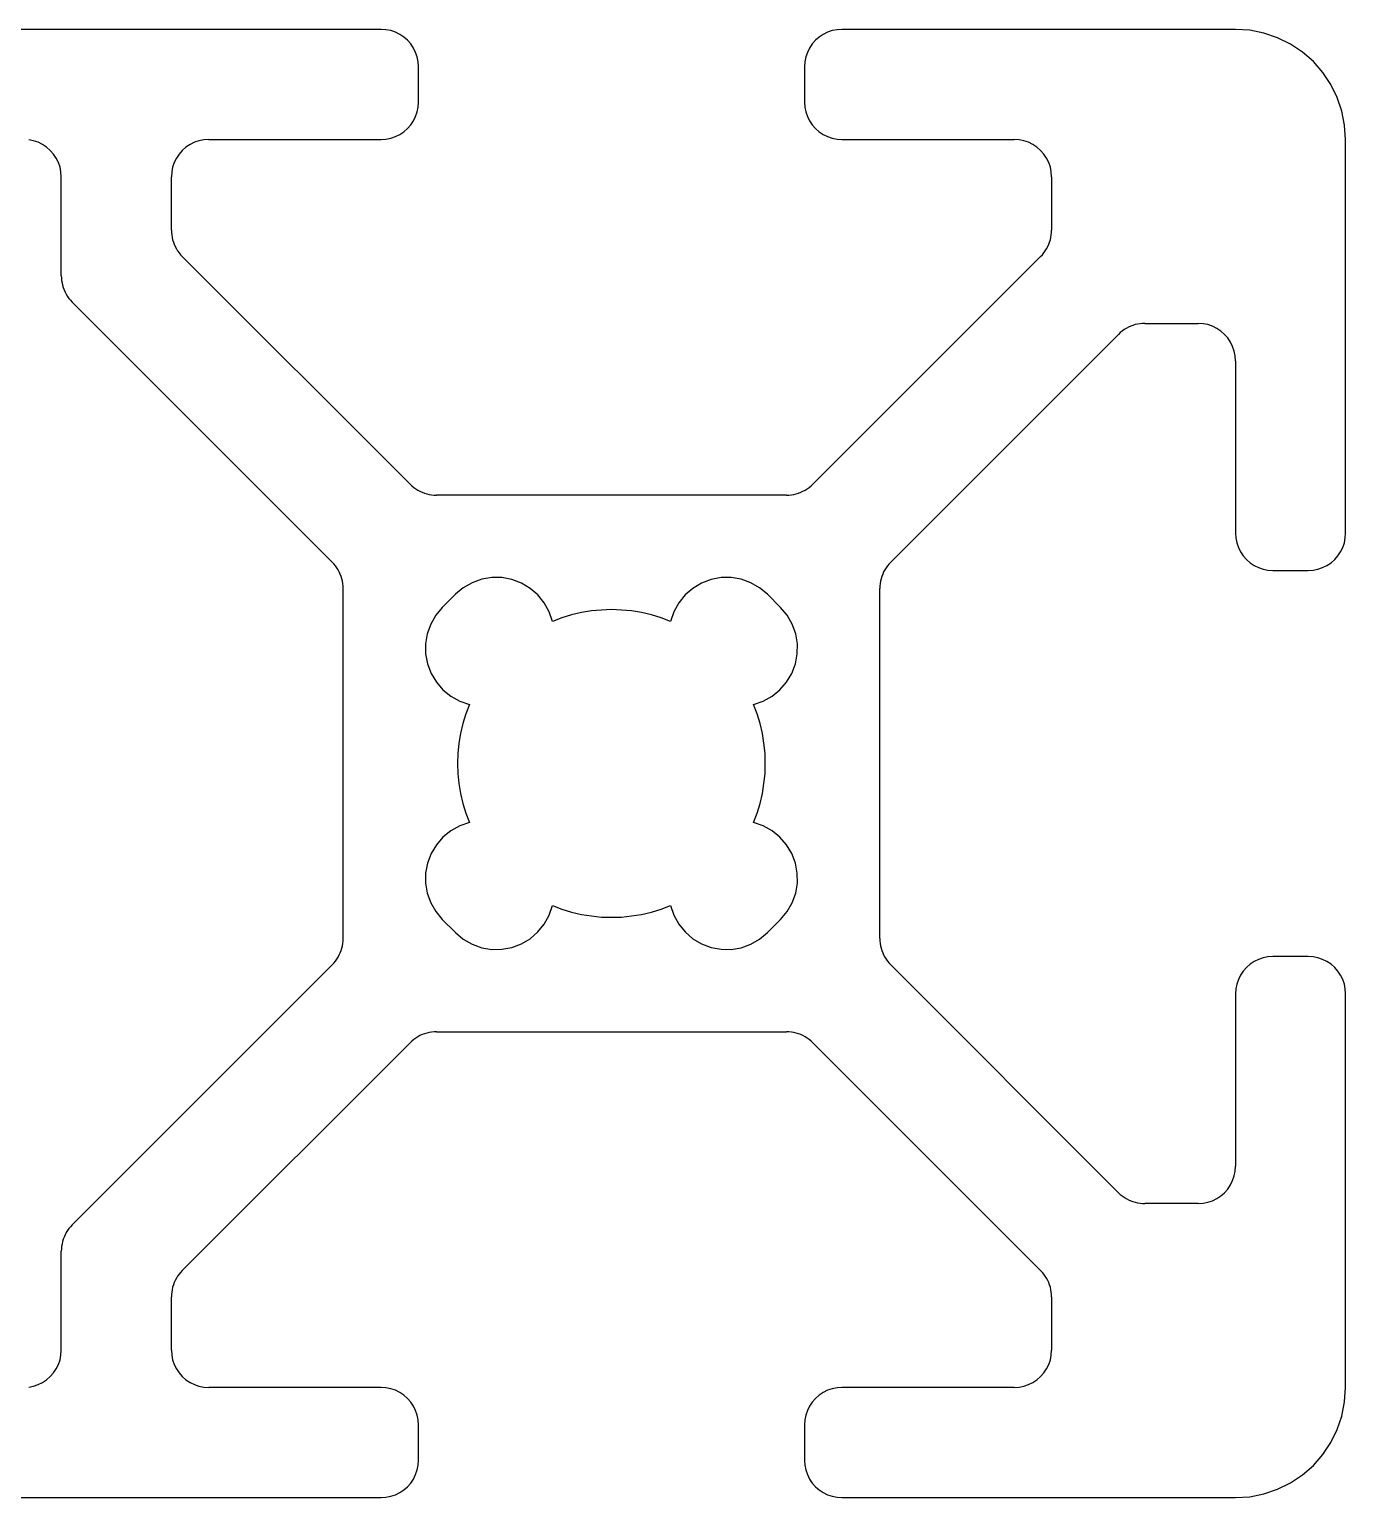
# Model space of a CAD drawing. Header units: millimetres. Extents: x 278 to 1158, y 380 to 680.
# Drawn here: x 1040.11 to 1058.04, y 633.33 to 653.33 of the extents above; entities that cross this region are included whole.
import ezdxf

# ---------------------------------------------------------------- set-up
doc = ezdxf.new("R2010")
doc.units = ezdxf.units.MM
doc.layers.add('paliglinija', color=3, linetype='Continuous')

# ---------------------------------------------------------------- blocks, each defined once
blk = doc.blocks.new('20x40')
for p, q in [((916.847, 645.043), (903.123, 645.043)), ((916.913, 645.039), (916.847, 645.043)), ((916.978, 645.026), (916.913, 645.039)), ((917.041, 645.005), (916.978, 645.026)), ((917.101, 644.975), (917.041, 645.005)), ((922.928, 645.005), (922.869, 644.975)), ((922.991, 645.026), (922.928, 645.005)), ((923.057, 645.039), (922.991, 645.026)), ((923.123, 645.043), (923.057, 645.039)), ((928.485, 645.043), (923.123, 645.043)), ((928.681, 645.03), (928.485, 645.043)), ((928.873, 644.992), (928.681, 645.03)), ((917.156, 644.938), (917.101, 644.975)), ((917.206, 644.894), (917.156, 644.938)), ((917.25, 644.845), (917.206, 644.894)), ((917.287, 644.789), (917.25, 644.845)), ((922.72, 644.845), (922.683, 644.789)), ((922.764, 644.894), (922.72, 644.845)), ((922.814, 644.938), (922.764, 644.894)), ((922.869, 644.975), (922.814, 644.938)), ((929.059, 644.929), (928.873, 644.992)), ((929.235, 644.842), (929.059, 644.929)), ((929.398, 644.733), (929.235, 644.842)), ((917.316, 644.73), (917.287, 644.789)), ((917.338, 644.667), (917.316, 644.73)), ((917.35, 644.602), (917.338, 644.667)), ((917.355, 644.535), (917.35, 644.602)), ((922.619, 644.602), (922.615, 644.535)), ((922.632, 644.667), (922.619, 644.602)), ((922.654, 644.73), (922.632, 644.667)), ((922.683, 644.789), (922.654, 644.73)), ((929.546, 644.604), (929.398, 644.733)), ((929.675, 644.456), (929.546, 644.604)), ((917.355, 644.051), (917.355, 644.535)), ((922.615, 644.535), (922.615, 644.051)), ((929.784, 644.293), (929.675, 644.456)), ((929.871, 644.117), (929.784, 644.293)), ((917.35, 643.985), (917.355, 644.051)), ((922.615, 644.051), (922.619, 643.985)), ((929.934, 643.931), (929.871, 644.117)), ((917.287, 643.797), (917.316, 643.857)), ((917.316, 643.857), (917.338, 643.92)), ((917.338, 643.92), (917.35, 643.985)), ((922.619, 643.985), (922.632, 643.92)), ((922.632, 643.92), (922.654, 643.857)), ((922.654, 643.857), (922.683, 643.797)), ((929.972, 643.739), (929.934, 643.931)), ((917.041, 643.582), (917.101, 643.611)), ((917.101, 643.611), (917.156, 643.648)), ((917.156, 643.648), (917.206, 643.692)), ((917.206, 643.692), (917.25, 643.742)), ((917.25, 643.742), (917.287, 643.797)), ((922.683, 643.797), (922.72, 643.742)), ((922.72, 643.742), (922.764, 643.692)), ((922.764, 643.692), (922.814, 643.648)), ((922.814, 643.648), (922.869, 643.611)), ((922.869, 643.611), (922.928, 643.582)), ((929.985, 643.543), (929.972, 643.739)), ((912.113, 643.526), (912.048, 643.539)), ((912.176, 643.505), (912.113, 643.526)), ((912.236, 643.475), (912.176, 643.505)), ((912.291, 643.438), (912.236, 643.475)), ((912.341, 643.394), (912.291, 643.438)), ((914.189, 643.438), (914.139, 643.394)), ((914.244, 643.475), (914.189, 643.438)), ((914.303, 643.505), (914.244, 643.475)), ((914.366, 643.526), (914.303, 643.505)), ((914.432, 643.539), (914.366, 643.526)), ((914.498, 643.543), (914.432, 643.539)), ((914.498, 643.543), (916.847, 643.543)), ((916.847, 643.543), (916.913, 643.548)), ((916.913, 643.548), (916.978, 643.561)), ((916.978, 643.561), (917.041, 643.582)), ((922.928, 643.582), (922.991, 643.561)), ((922.991, 643.561), (923.057, 643.548)), ((923.057, 643.548), (923.123, 643.543)), ((923.123, 643.543), (925.472, 643.543)), ((925.538, 643.539), (925.472, 643.543)), ((925.603, 643.526), (925.538, 643.539)), ((925.666, 643.505), (925.603, 643.526)), ((925.726, 643.475), (925.666, 643.505)), ((925.781, 643.438), (925.726, 643.475)), ((925.831, 643.394), (925.781, 643.438)), ((929.985, 638.181), (929.985, 643.543)), ((912.385, 643.345), (912.341, 643.394)), ((912.422, 643.289), (912.385, 643.345)), ((912.451, 643.23), (912.422, 643.289)), ((912.473, 643.167), (912.451, 643.23)), ((914.029, 643.23), (914.007, 643.167)), ((914.058, 643.289), (914.029, 643.23)), ((914.095, 643.345), (914.058, 643.289)), ((914.139, 643.394), (914.095, 643.345)), ((925.875, 643.345), (925.831, 643.394)), ((925.912, 643.289), (925.875, 643.345)), ((925.941, 643.23), (925.912, 643.289)), ((925.963, 643.167), (925.941, 643.23)), ((912.485, 643.102), (912.473, 643.167)), ((912.49, 643.035), (912.485, 643.102)), ((912.49, 641.688), (912.49, 643.035)), ((913.994, 643.102), (913.99, 643.035)), ((913.99, 642.309), (913.99, 643.035)), ((914.007, 643.167), (913.994, 643.102)), ((925.975, 643.102), (925.963, 643.167)), ((925.98, 643.035), (925.975, 643.102)), ((925.98, 643.035), (925.98, 642.309)), ((913.99, 642.309), (913.991, 642.276)), ((913.991, 642.276), (913.994, 642.243)), ((913.994, 642.243), (914, 642.21)), ((914, 642.21), (914.007, 642.178)), ((925.963, 642.178), (925.97, 642.21)), ((925.97, 642.21), (925.975, 642.243)), ((925.975, 642.243), (925.979, 642.276)), ((925.979, 642.276), (925.98, 642.309)), ((914.007, 642.178), (914.017, 642.146)), ((914.017, 642.146), (914.029, 642.115)), ((914.029, 642.115), (914.042, 642.085)), ((914.042, 642.085), (914.058, 642.055)), ((914.058, 642.055), (914.075, 642.027)), ((914.075, 642.027), (914.095, 642)), ((914.095, 642), (914.116, 641.974)), ((925.854, 641.974), (925.875, 642)), ((925.875, 642), (925.894, 642.027)), ((925.894, 642.027), (925.912, 642.055)), ((925.912, 642.055), (925.927, 642.085)), ((925.927, 642.085), (925.941, 642.115)), ((925.941, 642.115), (925.953, 642.146)), ((925.953, 642.146), (925.963, 642.178)), ((914.116, 641.974), (914.139, 641.95)), ((917.242, 638.847), (914.139, 641.95)), ((925.831, 641.95), (922.728, 638.847)), ((925.831, 641.95), (925.854, 641.974)), ((912.49, 641.688), (912.491, 641.655)), ((912.491, 641.655), (912.494, 641.622)), ((912.494, 641.622), (912.5, 641.589)), ((912.5, 641.589), (912.507, 641.557)), ((912.507, 641.557), (912.517, 641.525)), ((912.517, 641.525), (912.529, 641.494)), ((912.529, 641.494), (912.542, 641.463)), ((912.542, 641.463), (912.558, 641.434)), ((912.558, 641.434), (912.575, 641.406)), ((912.575, 641.406), (912.595, 641.379)), ((912.595, 641.379), (912.616, 641.353)), ((912.616, 641.353), (912.639, 641.329)), ((916.181, 637.786), (912.639, 641.329)), ((927.088, 641.011), (927.057, 641)), ((927.119, 641.021), (927.088, 641.011)), ((927.152, 641.029), (927.119, 641.021)), ((927.185, 641.034), (927.152, 641.029)), ((927.218, 641.037), (927.185, 641.034)), ((927.251, 641.038), (927.218, 641.037)), ((927.251, 641.038), (927.977, 641.038)), ((928.043, 641.034), (927.977, 641.038)), ((928.108, 641.021), (928.043, 641.034)), ((928.171, 641), (928.108, 641.021)), ((923.789, 637.786), (926.892, 640.889)), ((926.916, 640.912), (926.892, 640.889)), ((926.942, 640.933), (926.916, 640.912)), ((926.969, 640.953), (926.942, 640.933)), ((926.997, 640.97), (926.969, 640.953)), ((927.026, 640.986), (926.997, 640.97)), ((927.057, 641), (927.026, 640.986)), ((928.231, 640.97), (928.171, 641)), ((928.286, 640.933), (928.231, 640.97)), ((928.336, 640.889), (928.286, 640.933)), ((928.38, 640.84), (928.336, 640.889)), ((928.417, 640.784), (928.38, 640.84)), ((928.446, 640.725), (928.417, 640.784)), ((928.468, 640.662), (928.446, 640.725)), ((928.48, 640.597), (928.468, 640.662)), ((928.485, 640.53), (928.48, 640.597)), ((928.485, 640.53), (928.485, 638.181)), ((917.242, 638.847), (917.266, 638.824)), ((917.266, 638.824), (917.292, 638.803)), ((917.292, 638.803), (917.319, 638.784)), ((922.651, 638.784), (922.678, 638.803)), ((922.678, 638.803), (922.704, 638.824)), ((922.704, 638.824), (922.728, 638.847)), ((917.319, 638.784), (917.347, 638.766)), ((917.347, 638.766), (917.376, 638.751)), ((917.376, 638.751), (917.407, 638.737)), ((917.407, 638.737), (917.438, 638.725)), ((917.438, 638.725), (917.469, 638.716)), ((917.469, 638.716), (917.502, 638.708)), ((917.502, 638.708), (917.535, 638.703)), ((917.535, 638.703), (917.568, 638.699)), ((917.568, 638.699), (917.601, 638.698)), ((922.369, 638.698), (917.601, 638.698)), ((922.369, 638.698), (922.402, 638.699)), ((922.402, 638.699), (922.435, 638.703)), ((922.435, 638.703), (922.468, 638.708)), ((922.468, 638.708), (922.5, 638.716)), ((922.5, 638.716), (922.532, 638.725)), ((922.532, 638.725), (922.563, 638.737)), ((922.563, 638.737), (922.593, 638.751)), ((922.593, 638.751), (922.623, 638.766)), ((922.623, 638.766), (922.651, 638.784)), ((928.485, 638.181), (928.489, 638.115)), ((928.489, 638.115), (928.502, 638.05)), ((928.502, 638.05), (928.524, 637.987)), ((929.946, 637.987), (929.968, 638.05)), ((929.968, 638.05), (929.98, 638.115)), ((929.98, 638.115), (929.985, 638.181)), ((928.524, 637.987), (928.553, 637.927)), ((928.553, 637.927), (928.59, 637.872)), ((928.59, 637.872), (928.634, 637.822)), ((928.634, 637.822), (928.684, 637.778)), ((929.786, 637.778), (929.836, 637.822)), ((929.836, 637.822), (929.88, 637.872)), ((929.88, 637.872), (929.917, 637.927)), ((929.917, 637.927), (929.946, 637.987)), ((916.204, 637.762), (916.181, 637.786)), ((916.225, 637.736), (916.204, 637.762)), ((916.244, 637.709), (916.225, 637.736)), ((916.262, 637.681), (916.244, 637.709)), ((916.277, 637.652), (916.262, 637.681)), ((916.291, 637.622), (916.277, 637.652)), ((916.303, 637.59), (916.291, 637.622)), ((923.679, 637.622), (923.667, 637.59)), ((923.692, 637.652), (923.679, 637.622)), ((923.708, 637.681), (923.692, 637.652)), ((923.725, 637.709), (923.708, 637.681)), ((923.745, 637.736), (923.725, 637.709)), ((923.766, 637.762), (923.745, 637.736)), ((923.789, 637.786), (923.766, 637.762)), ((928.684, 637.778), (928.739, 637.741)), ((928.739, 637.741), (928.798, 637.712)), ((928.798, 637.712), (928.861, 637.691)), ((928.861, 637.691), (928.927, 637.678)), ((928.927, 637.678), (928.993, 637.673)), ((928.993, 637.673), (929.477, 637.673)), ((929.477, 637.673), (929.543, 637.678)), ((929.543, 637.678), (929.608, 637.691)), ((929.608, 637.691), (929.671, 637.712)), ((929.671, 637.712), (929.731, 637.741)), ((929.731, 637.741), (929.786, 637.778)), ((916.313, 637.559), (916.303, 637.59)), ((916.32, 637.526), (916.313, 637.559)), ((916.325, 637.493), (916.32, 637.526)), ((916.329, 637.46), (916.325, 637.493)), ((916.33, 637.427), (916.329, 637.46)), ((916.33, 632.659), (916.33, 637.427)), ((917.966, 637.437), (917.86, 637.348)), ((918.086, 637.506), (917.966, 637.437)), ((918.217, 637.553), (918.086, 637.506)), ((918.354, 637.576), (918.217, 637.553)), ((918.492, 637.575), (918.354, 637.576)), ((918.628, 637.549), (918.492, 637.575)), ((918.758, 637.5), (918.628, 637.549)), ((918.877, 637.429), (918.758, 637.5)), ((918.982, 637.339), (918.877, 637.429)), ((921.093, 637.429), (920.988, 637.339)), ((921.212, 637.5), (921.093, 637.429)), ((921.341, 637.549), (921.212, 637.5)), ((921.478, 637.575), (921.341, 637.549)), ((921.616, 637.576), (921.478, 637.575)), ((921.753, 637.553), (921.616, 637.576)), ((921.883, 637.506), (921.753, 637.553)), ((922.003, 637.437), (921.883, 637.506)), ((922.11, 637.348), (922.003, 637.437)), ((923.641, 637.46), (923.64, 637.427)), ((923.64, 632.659), (923.64, 637.427)), ((923.644, 637.493), (923.641, 637.46)), ((923.65, 637.526), (923.644, 637.493)), ((923.657, 637.559), (923.65, 637.526)), ((923.667, 637.59), (923.657, 637.559)), ((917.86, 637.348), (917.68, 637.168)), ((919.069, 637.231), (918.982, 637.339)), ((919.136, 637.11), (919.069, 637.231)), ((920.901, 637.231), (920.834, 637.11)), ((920.988, 637.339), (920.901, 637.231)), ((922.289, 637.168), (922.11, 637.348)), ((917.591, 637.062), (917.522, 636.942)), ((917.68, 637.168), (917.591, 637.062)), ((919.181, 636.978), (919.136, 637.11)), ((919.31, 637.027), (919.181, 636.978)), ((919.441, 637.067), (919.31, 637.027)), ((919.575, 637.098), (919.441, 637.067)), ((919.711, 637.121), (919.575, 637.098)), ((919.847, 637.134), (919.711, 637.121)), ((919.985, 637.139), (919.847, 637.134)), ((920.122, 637.134), (919.985, 637.139)), ((920.259, 637.121), (920.122, 637.134)), ((920.395, 637.098), (920.259, 637.121)), ((920.529, 637.067), (920.395, 637.098)), ((920.66, 637.027), (920.529, 637.067)), ((920.789, 636.978), (920.66, 637.027)), ((920.834, 637.11), (920.789, 636.978)), ((922.378, 637.062), (922.289, 637.168)), ((922.447, 636.942), (922.378, 637.062)), ((917.476, 636.811), (917.452, 636.675)), ((917.522, 636.942), (917.476, 636.811)), ((922.494, 636.811), (922.447, 636.942)), ((922.517, 636.675), (922.494, 636.811)), ((917.452, 636.675), (917.453, 636.536)), ((922.516, 636.536), (922.517, 636.675)), ((917.453, 636.536), (917.479, 636.4)), ((922.491, 636.4), (922.516, 636.536)), ((917.479, 636.4), (917.528, 636.27)), ((917.528, 636.27), (917.599, 636.151)), ((922.371, 636.151), (922.442, 636.27)), ((922.442, 636.27), (922.491, 636.4)), ((917.599, 636.151), (917.689, 636.046)), ((917.689, 636.046), (917.797, 635.959)), ((922.173, 635.959), (922.28, 636.046)), ((922.28, 636.046), (922.371, 636.151)), ((917.797, 635.959), (917.919, 635.892)), ((917.919, 635.892), (918.05, 635.847)), ((918.05, 635.847), (918.001, 635.719)), ((921.92, 635.847), (922.051, 635.892)), ((921.969, 635.719), (921.92, 635.847)), ((922.051, 635.892), (922.173, 635.959)), ((918.001, 635.719), (917.961, 635.587)), ((922.009, 635.587), (921.969, 635.719)), ((917.93, 635.453), (917.907, 635.318)), ((917.961, 635.587), (917.93, 635.453)), ((922.04, 635.453), (922.009, 635.587)), ((922.062, 635.318), (922.04, 635.453)), ((917.907, 635.318), (917.894, 635.181)), ((922.076, 635.181), (922.062, 635.318)), ((917.894, 635.181), (917.889, 635.043)), ((917.889, 635.043), (917.894, 634.906)), ((922.08, 635.043), (922.076, 635.181)), ((922.076, 634.906), (922.08, 635.043)), ((917.894, 634.906), (917.907, 634.769)), ((922.062, 634.769), (922.076, 634.906)), ((917.907, 634.769), (917.93, 634.633)), ((917.93, 634.633), (917.961, 634.499)), ((922.009, 634.499), (922.04, 634.633)), ((922.04, 634.633), (922.062, 634.769)), ((917.961, 634.499), (918.001, 634.368)), ((921.969, 634.368), (922.009, 634.499)), ((918.05, 634.239), (917.919, 634.195)), ((918.001, 634.368), (918.05, 634.239)), ((921.92, 634.239), (921.969, 634.368)), ((922.051, 634.195), (921.92, 634.239)), ((917.689, 634.04), (917.599, 633.936)), ((917.797, 634.128), (917.689, 634.04)), ((917.919, 634.195), (917.797, 634.128)), ((922.173, 634.128), (922.051, 634.195)), ((922.28, 634.04), (922.173, 634.128)), ((922.371, 633.936), (922.28, 634.04)), ((917.528, 633.816), (917.479, 633.687)), ((917.599, 633.936), (917.528, 633.816)), ((922.442, 633.816), (922.371, 633.936)), ((922.491, 633.687), (922.442, 633.816)), ((917.479, 633.687), (917.453, 633.551)), ((922.516, 633.551), (922.491, 633.687)), ((917.453, 633.551), (917.452, 633.412)), ((917.452, 633.412), (917.476, 633.275)), ((922.494, 633.275), (922.517, 633.412)), ((922.517, 633.412), (922.516, 633.551)), ((917.476, 633.275), (917.522, 633.145)), ((922.447, 633.145), (922.494, 633.275)), ((917.522, 633.145), (917.591, 633.025)), ((917.591, 633.025), (917.68, 632.918)), ((919.136, 632.977), (919.181, 633.108)), ((919.181, 633.108), (919.31, 633.06)), ((919.31, 633.06), (919.441, 633.02)), ((919.441, 633.02), (919.575, 632.988)), ((920.395, 632.988), (920.529, 633.02)), ((920.529, 633.02), (920.66, 633.06)), ((920.66, 633.06), (920.789, 633.108)), ((920.789, 633.108), (920.834, 632.977)), ((922.289, 632.918), (922.378, 633.025)), ((922.378, 633.025), (922.447, 633.145)), ((917.68, 632.918), (917.86, 632.739)), ((918.982, 632.748), (919.069, 632.856)), ((919.069, 632.856), (919.136, 632.977)), ((919.575, 632.988), (919.711, 632.966)), ((919.711, 632.966), (919.847, 632.952)), ((919.847, 632.952), (919.985, 632.948)), ((919.985, 632.948), (920.122, 632.952)), ((920.122, 632.952), (920.259, 632.966)), ((920.259, 632.966), (920.395, 632.988)), ((920.834, 632.977), (920.901, 632.856)), ((920.901, 632.856), (920.988, 632.748)), ((922.11, 632.739), (922.289, 632.918)), ((916.325, 632.593), (916.329, 632.626)), ((916.329, 632.626), (916.33, 632.659)), ((917.86, 632.739), (917.966, 632.65)), ((917.966, 632.65), (918.086, 632.581)), ((918.758, 632.586), (918.877, 632.657)), ((918.877, 632.657), (918.982, 632.748)), ((920.988, 632.748), (921.093, 632.657)), ((921.093, 632.657), (921.212, 632.586)), ((921.883, 632.581), (922.003, 632.65)), ((922.003, 632.65), (922.11, 632.739)), ((923.64, 632.659), (923.641, 632.626)), ((923.641, 632.626), (923.644, 632.593)), ((916.244, 632.377), (916.262, 632.405)), ((916.262, 632.405), (916.277, 632.435)), ((916.277, 632.435), (916.291, 632.465)), ((916.291, 632.465), (916.303, 632.496)), ((916.303, 632.496), (916.313, 632.528)), ((916.313, 632.528), (916.32, 632.56)), ((916.32, 632.56), (916.325, 632.593)), ((918.086, 632.581), (918.217, 632.534)), ((918.217, 632.534), (918.354, 632.511)), ((918.354, 632.511), (918.492, 632.512)), ((918.492, 632.512), (918.628, 632.537)), ((918.628, 632.537), (918.758, 632.586)), ((921.212, 632.586), (921.341, 632.537)), ((921.341, 632.537), (921.478, 632.512)), ((921.478, 632.512), (921.616, 632.511)), ((921.616, 632.511), (921.753, 632.534)), ((921.753, 632.534), (921.883, 632.581)), ((923.644, 632.593), (923.65, 632.56)), ((923.65, 632.56), (923.657, 632.528)), ((923.657, 632.528), (923.667, 632.496)), ((923.667, 632.496), (923.679, 632.465)), ((923.679, 632.465), (923.692, 632.435)), ((923.692, 632.435), (923.708, 632.405)), ((923.708, 632.405), (923.725, 632.377)), ((928.927, 632.409), (928.861, 632.396)), ((928.993, 632.413), (928.927, 632.409)), ((929.477, 632.413), (928.993, 632.413)), ((929.543, 632.409), (929.477, 632.413)), ((929.608, 632.396), (929.543, 632.409)), ((912.639, 628.758), (916.181, 632.3)), ((916.181, 632.3), (916.204, 632.324)), ((916.204, 632.324), (916.225, 632.35)), ((916.225, 632.35), (916.244, 632.377)), ((923.725, 632.377), (923.745, 632.35)), ((923.745, 632.35), (923.766, 632.324)), ((923.766, 632.324), (923.789, 632.3)), ((926.892, 629.197), (923.789, 632.3)), ((928.59, 632.215), (928.553, 632.159)), ((928.634, 632.264), (928.59, 632.215)), ((928.684, 632.308), (928.634, 632.264)), ((928.739, 632.345), (928.684, 632.308)), ((928.798, 632.375), (928.739, 632.345)), ((928.861, 632.396), (928.798, 632.375)), ((929.671, 632.375), (929.608, 632.396)), ((929.731, 632.345), (929.671, 632.375)), ((929.786, 632.308), (929.731, 632.345)), ((929.836, 632.264), (929.786, 632.308)), ((929.88, 632.215), (929.836, 632.264)), ((929.917, 632.159), (929.88, 632.215)), ((928.502, 632.037), (928.489, 631.972)), ((928.524, 632.1), (928.502, 632.037)), ((928.553, 632.159), (928.524, 632.1)), ((929.946, 632.1), (929.917, 632.159)), ((929.968, 632.037), (929.946, 632.1)), ((929.98, 631.972), (929.968, 632.037)), ((928.489, 631.972), (928.485, 631.905)), ((928.485, 631.905), (928.485, 629.556)), ((929.985, 631.905), (929.98, 631.972)), ((929.985, 626.543), (929.985, 631.905)), ((914.139, 628.136), (917.242, 631.239)), ((917.266, 631.262), (917.242, 631.239)), ((917.292, 631.283), (917.266, 631.262)), ((917.319, 631.303), (917.292, 631.283)), ((917.347, 631.32), (917.319, 631.303)), ((917.376, 631.336), (917.347, 631.32)), ((917.407, 631.35), (917.376, 631.336)), ((917.438, 631.361), (917.407, 631.35)), ((917.469, 631.371), (917.438, 631.361)), ((917.502, 631.379), (917.469, 631.371)), ((917.535, 631.384), (917.502, 631.379)), ((917.568, 631.387), (917.535, 631.384)), ((917.601, 631.388), (917.568, 631.387)), ((917.601, 631.388), (922.369, 631.388)), ((922.402, 631.387), (922.369, 631.388)), ((922.435, 631.384), (922.402, 631.387)), ((922.468, 631.379), (922.435, 631.384)), ((922.5, 631.371), (922.468, 631.379)), ((922.532, 631.361), (922.5, 631.371)), ((922.563, 631.35), (922.532, 631.361)), ((922.593, 631.336), (922.563, 631.35)), ((922.623, 631.32), (922.593, 631.336)), ((922.651, 631.303), (922.623, 631.32)), ((922.678, 631.283), (922.651, 631.303)), ((922.704, 631.262), (922.678, 631.283)), ((922.728, 631.239), (922.704, 631.262)), ((922.728, 631.239), (925.831, 628.136)), ((928.446, 629.362), (928.468, 629.425)), ((928.468, 629.425), (928.48, 629.49)), ((928.48, 629.49), (928.485, 629.556)), ((928.336, 629.197), (928.38, 629.247)), ((928.38, 629.247), (928.417, 629.302)), ((928.417, 629.302), (928.446, 629.362)), ((926.892, 629.197), (926.916, 629.174)), ((926.916, 629.174), (926.942, 629.153)), ((926.942, 629.153), (926.969, 629.134)), ((926.969, 629.134), (926.997, 629.116)), ((926.997, 629.116), (927.026, 629.101)), ((927.026, 629.101), (927.057, 629.087)), ((927.057, 629.087), (927.088, 629.075)), ((927.088, 629.075), (927.119, 629.066)), ((927.119, 629.066), (927.152, 629.058)), ((927.152, 629.058), (927.185, 629.053)), ((927.185, 629.053), (927.218, 629.049)), ((927.218, 629.049), (927.251, 629.048)), ((927.977, 629.048), (927.251, 629.048)), ((927.977, 629.048), (928.043, 629.053)), ((928.043, 629.053), (928.108, 629.066)), ((928.108, 629.066), (928.171, 629.087)), ((928.171, 629.087), (928.231, 629.116)), ((928.231, 629.116), (928.286, 629.153)), ((928.286, 629.153), (928.336, 629.197)), ((912.542, 628.623), (912.529, 628.593)), ((912.558, 628.653), (912.542, 628.623)), ((912.575, 628.681), (912.558, 628.653)), ((912.595, 628.708), (912.575, 628.681)), ((912.616, 628.733), (912.595, 628.708)), ((912.639, 628.758), (912.616, 628.733)), ((912.491, 628.432), (912.49, 628.399)), ((912.494, 628.465), (912.491, 628.432)), ((912.5, 628.498), (912.494, 628.465)), ((912.507, 628.53), (912.5, 628.498)), ((912.517, 628.562), (912.507, 628.53)), ((912.529, 628.593), (912.517, 628.562)), ((912.49, 627.051), (912.49, 628.399)), ((914.042, 628.002), (914.029, 627.972)), ((914.058, 628.031), (914.042, 628.002)), ((914.075, 628.059), (914.058, 628.031)), ((914.095, 628.086), (914.075, 628.059)), ((914.116, 628.112), (914.095, 628.086)), ((914.139, 628.136), (914.116, 628.112)), ((925.854, 628.112), (925.831, 628.136)), ((925.875, 628.086), (925.854, 628.112)), ((925.894, 628.059), (925.875, 628.086)), ((925.912, 628.031), (925.894, 628.059)), ((925.927, 628.002), (925.912, 628.031)), ((925.941, 627.972), (925.927, 628.002)), ((913.991, 627.81), (913.99, 627.777)), ((913.994, 627.843), (913.991, 627.81)), ((914, 627.876), (913.994, 627.843)), ((914.007, 627.909), (914, 627.876)), ((914.017, 627.94), (914.007, 627.909)), ((914.029, 627.972), (914.017, 627.94)), ((925.953, 627.94), (925.941, 627.972)), ((925.963, 627.909), (925.953, 627.94)), ((925.97, 627.876), (925.963, 627.909)), ((925.975, 627.843), (925.97, 627.876)), ((925.979, 627.81), (925.975, 627.843)), ((925.98, 627.777), (925.979, 627.81)), ((913.99, 627.051), (913.99, 627.777)), ((925.98, 627.777), (925.98, 627.051)), ((912.485, 626.985), (912.49, 627.051)), ((913.99, 627.051), (913.994, 626.985)), ((925.975, 626.985), (925.98, 627.051)), ((912.422, 626.797), (912.451, 626.857)), ((912.451, 626.857), (912.473, 626.92)), ((912.473, 626.92), (912.485, 626.985)), ((913.994, 626.985), (914.007, 626.92)), ((914.007, 626.92), (914.029, 626.857)), ((914.029, 626.857), (914.058, 626.797)), ((925.912, 626.797), (925.941, 626.857)), ((925.941, 626.857), (925.963, 626.92)), ((925.963, 626.92), (925.975, 626.985)), ((912.176, 626.582), (912.236, 626.611)), ((912.236, 626.611), (912.291, 626.648)), ((912.291, 626.648), (912.341, 626.692)), ((912.341, 626.692), (912.385, 626.742)), ((912.385, 626.742), (912.422, 626.797)), ((914.058, 626.797), (914.095, 626.742)), ((914.095, 626.742), (914.139, 626.692)), ((914.139, 626.692), (914.189, 626.648)), ((914.189, 626.648), (914.244, 626.611)), ((914.244, 626.611), (914.303, 626.582)), ((925.666, 626.582), (925.726, 626.611)), ((925.726, 626.611), (925.781, 626.648)), ((925.781, 626.648), (925.831, 626.692)), ((925.831, 626.692), (925.875, 626.742)), ((925.875, 626.742), (925.912, 626.797)), ((912.048, 626.548), (912.113, 626.561)), ((912.113, 626.561), (912.176, 626.582)), ((914.303, 626.582), (914.366, 626.561)), ((914.366, 626.561), (914.432, 626.548)), ((914.432, 626.548), (914.498, 626.543)), ((916.847, 626.543), (914.498, 626.543)), ((916.913, 626.539), (916.847, 626.543)), ((916.978, 626.526), (916.913, 626.539)), ((917.041, 626.505), (916.978, 626.526)), ((917.101, 626.475), (917.041, 626.505)), ((917.156, 626.438), (917.101, 626.475)), ((917.206, 626.394), (917.156, 626.438)), ((922.814, 626.438), (922.764, 626.394)), ((922.869, 626.475), (922.814, 626.438)), ((922.928, 626.505), (922.869, 626.475)), ((922.991, 626.526), (922.928, 626.505)), ((923.057, 626.539), (922.991, 626.526)), ((923.123, 626.543), (923.057, 626.539)), ((925.472, 626.543), (923.123, 626.543)), ((925.472, 626.543), (925.538, 626.548)), ((925.538, 626.548), (925.603, 626.561)), ((925.603, 626.561), (925.666, 626.582)), ((929.972, 626.347), (929.985, 626.543)), ((917.25, 626.345), (917.206, 626.394)), ((917.287, 626.289), (917.25, 626.345)), ((917.316, 626.23), (917.287, 626.289)), ((917.338, 626.167), (917.316, 626.23)), ((922.654, 626.23), (922.632, 626.167)), ((922.683, 626.289), (922.654, 626.23)), ((922.72, 626.345), (922.683, 626.289)), ((922.764, 626.394), (922.72, 626.345)), ((929.934, 626.155), (929.972, 626.347)), ((917.35, 626.102), (917.338, 626.167)), ((917.355, 626.035), (917.35, 626.102)), ((917.355, 625.551), (917.355, 626.035)), ((922.619, 626.102), (922.615, 626.035)), ((922.615, 626.035), (922.615, 625.551)), ((922.632, 626.167), (922.619, 626.102)), ((929.871, 625.969), (929.934, 626.155)), ((929.784, 625.793), (929.871, 625.969)), ((929.546, 625.483), (929.675, 625.63)), ((929.675, 625.63), (929.784, 625.793)), ((917.316, 625.357), (917.338, 625.42)), ((917.338, 625.42), (917.35, 625.485)), ((917.35, 625.485), (917.355, 625.551)), ((922.615, 625.551), (922.619, 625.485)), ((922.619, 625.485), (922.632, 625.42)), ((922.632, 625.42), (922.654, 625.357)), ((929.398, 625.353), (929.546, 625.483)), ((917.206, 625.192), (917.25, 625.242)), ((917.25, 625.242), (917.287, 625.297)), ((917.287, 625.297), (917.316, 625.357)), ((922.654, 625.357), (922.683, 625.297)), ((922.683, 625.297), (922.72, 625.242)), ((922.72, 625.242), (922.764, 625.192)), ((929.059, 625.157), (929.235, 625.244)), ((929.235, 625.244), (929.398, 625.353)), ((903.123, 625.043), (916.847, 625.043)), ((916.847, 625.043), (916.913, 625.048)), ((916.913, 625.048), (916.978, 625.061)), ((916.978, 625.061), (917.041, 625.082)), ((917.041, 625.082), (917.101, 625.111)), ((917.101, 625.111), (917.156, 625.148)), ((917.156, 625.148), (917.206, 625.192)), ((922.764, 625.192), (922.814, 625.148)), ((922.814, 625.148), (922.869, 625.111)), ((922.869, 625.111), (922.928, 625.082)), ((922.928, 625.082), (922.991, 625.061)), ((922.991, 625.061), (923.057, 625.048)), ((923.057, 625.048), (923.123, 625.043)), ((923.123, 625.043), (928.485, 625.043)), ((928.485, 625.043), (928.681, 625.056)), ((928.681, 625.056), (928.873, 625.094)), ((928.873, 625.094), (929.059, 625.157))]:
    blk.add_line(p, q)

msp = doc.modelspace()

# ---------------------------------------------------------------- block references
at = {"layer": 'paliglinija'}
msp.add_blockref('20x40', (128.056, 8.284), dxfattribs=at)

doc.saveas('drawing.dxf')
